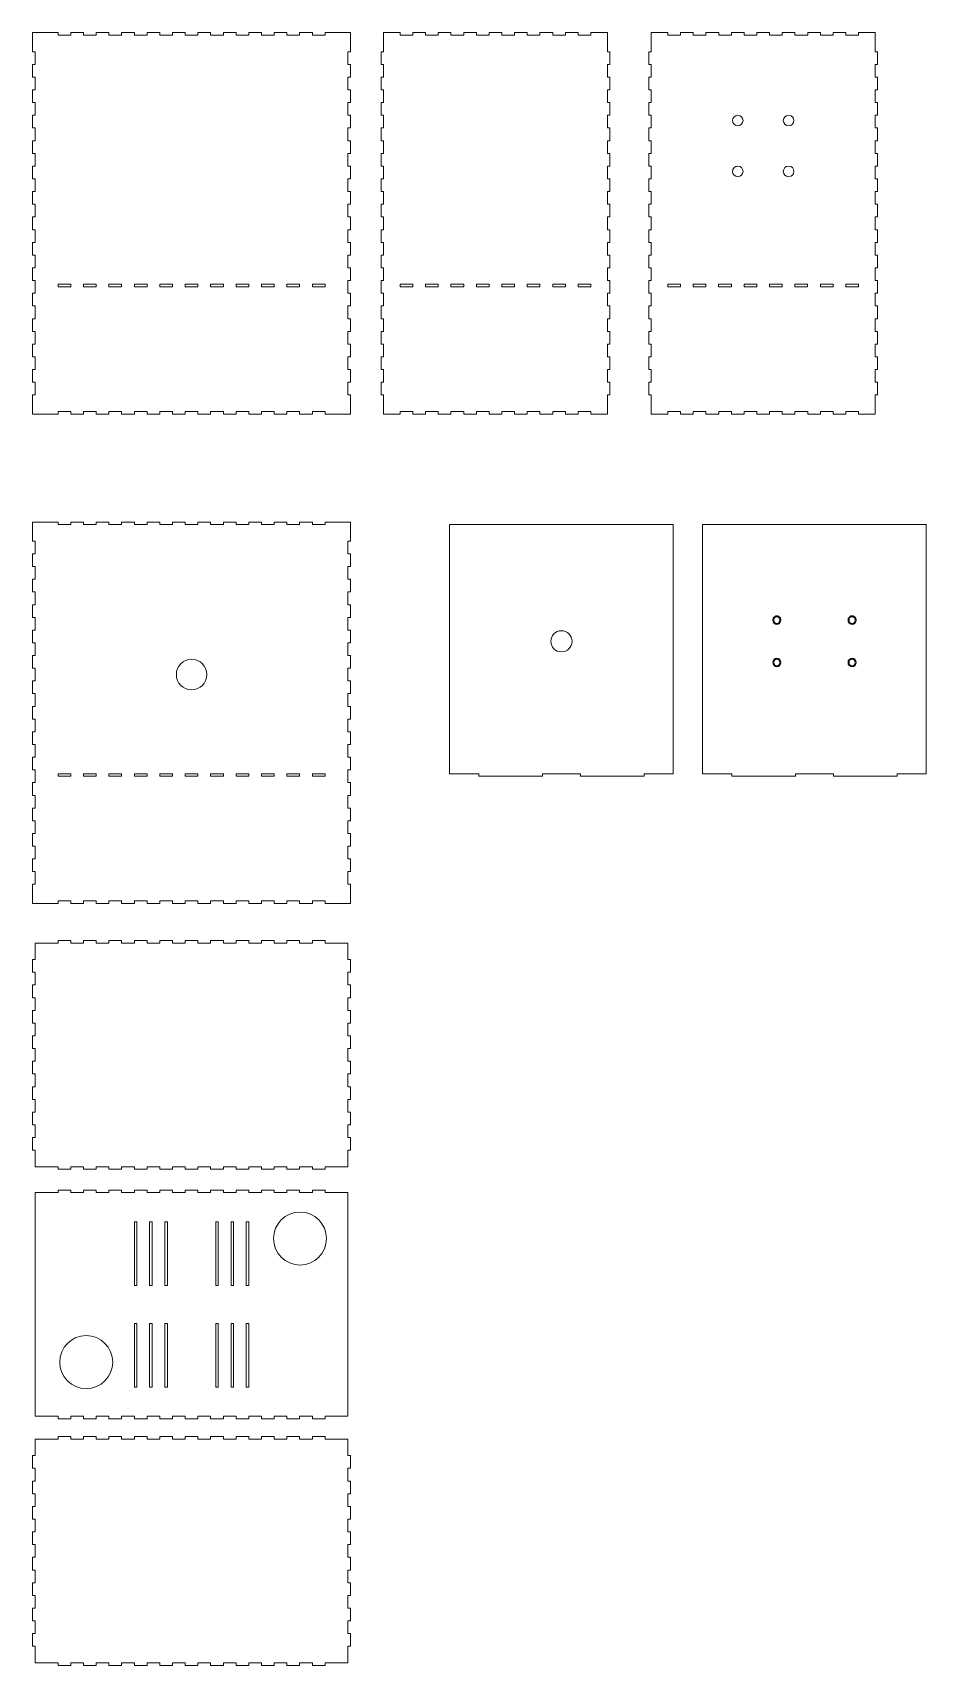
# Model space of a CAD drawing. Header units: inches. Extents: x 45 to 467, y -1264 to -494.
import ezdxf

# ---------------------------------------------------------------- set-up
doc = ezdxf.new("R2010")
doc.units = ezdxf.units.IN
doc.header["$MEASUREMENT"] = 0
doc.layers.add('N_U+00E9t', color=7, linetype='Continuous')

msp = doc.modelspace()

# ---------------------------------------------------------------- linework, layer by layer
at = {"layer": 'N_U+00E9t', "color": 250, "lineweight": 9, "true_color": 0x231f20}
for points in [[(45, -493.58), (46.2, -493.58), (57, -493.58), (57, -494.78), (63, -494.78), (63, -493.58), (69, -493.58), (69, -494.78), (75, -494.78), (75, -493.58), (81, -493.58), (81, -494.78), (87, -494.78), (87, -493.58), (93, -493.58), (93, -494.78), (99, -494.78), (99, -493.58), (105, -493.58), (105, -494.78), (111, -494.78), (111, -493.58), (117, -493.58), (117, -494.78), (123, -494.78), (123, -493.58), (129, -493.58), (129, -494.78), (135, -494.78), (135, -493.58), (141, -493.58), (141, -494.78), (147, -494.78), (147, -493.58), (153, -493.58), (153, -494.78), (159, -494.78), (159, -493.58), (165, -493.58), (165, -494.78), (171, -494.78), (171, -493.58), (177, -493.58), (177, -494.78), (183, -494.78), (183, -493.58), (193.8, -493.58), (195, -493.58), (195, -494.78), (195, -502.58), (193.8, -502.58), (193.8, -508.58), (195, -508.58), (195, -514.58), (193.8, -514.58), (193.8, -520.58), (195, -520.58), (195, -526.58), (193.8, -526.58), (193.8, -532.58), (195, -532.58), (195, -538.58), (193.8, -538.58), (193.8, -544.58), (195, -544.58), (195, -550.58), (193.8, -550.58), (193.8, -556.58), (195, -556.58), (195, -562.58), (193.8, -562.58), (193.8, -568.58), (195, -568.58), (195, -574.58), (193.8, -574.58), (193.8, -580.58), (195, -580.58), (195, -586.58), (193.8, -586.58), (193.8, -592.58), (195, -592.58), (195, -598.58), (193.8, -598.58), (193.8, -604.58), (195, -604.58), (195, -610.58), (193.8, -610.58), (193.8, -616.58), (195, -616.58), (195, -622.58), (193.8, -622.58), (193.8, -628.58), (195, -628.58), (195, -634.58), (193.8, -634.58), (193.8, -640.58), (195, -640.58), (195, -646.58), (193.8, -646.58), (193.8, -652.58), (195, -652.58), (195, -658.58), (193.8, -658.58), (193.8, -664.58), (195, -664.58), (195, -672.38), (195, -673.58), (193.8, -673.58), (183, -673.58), (183, -672.38), (177, -672.38), (177, -673.58), (171, -673.58), (171, -672.38), (165, -672.38), (165, -673.58), (159, -673.58), (159, -672.38), (153, -672.38), (153, -673.58), (147, -673.58), (147, -672.38), (141, -672.38), (141, -673.58), (135, -673.58), (135, -672.38), (129, -672.38), (129, -673.58), (123, -673.58), (123, -672.38), (117, -672.38), (117, -673.58), (111, -673.58), (111, -672.38), (105, -672.38), (105, -673.58), (99, -673.58), (99, -672.38), (93, -672.38), (93, -673.58), (87, -673.58), (87, -672.38), (81, -672.38), (81, -673.58), (75, -673.58), (75, -672.38), (69, -672.38), (69, -673.58), (63, -673.58), (63, -672.38), (57, -672.38), (57, -673.58), (46.2, -673.58), (45, -673.58), (45, -672.38), (45, -664.58), (46.2, -664.58), (46.2, -658.58), (45, -658.58), (45, -652.58), (46.2, -652.58), (46.2, -646.58), (45, -646.58), (45, -640.58), (46.2, -640.58), (46.2, -634.58), (45, -634.58), (45, -628.58), (46.2, -628.58), (46.2, -622.58), (45, -622.58), (45, -616.58), (46.2, -616.58), (46.2, -610.58), (45, -610.58), (45, -604.58), (46.2, -604.58), (46.2, -598.58), (45, -598.58), (45, -592.58), (46.2, -592.58), (46.2, -586.58), (45, -586.58), (45, -580.58), (46.2, -580.58), (46.2, -574.58), (45, -574.58), (45, -568.58), (46.2, -568.58), (46.2, -562.58), (45, -562.58), (45, -556.58), (46.2, -556.58), (46.2, -550.58), (45, -550.58), (45, -544.58), (46.2, -544.58), (46.2, -538.58), (45, -538.58), (45, -532.58), (46.2, -532.58), (46.2, -526.58), (45, -526.58), (45, -520.58), (46.2, -520.58), (46.2, -514.58), (45, -514.58), (45, -508.58), (46.2, -508.58), (46.2, -502.58), (45, -502.58), (45, -494.78), (45, -493.58)], [(210.6, -494.78), (210.6, -493.58), (218.4, -493.58), (218.4, -494.78), (224.4, -494.78), (224.4, -493.58), (230.4, -493.58), (230.4, -494.78), (236.4, -494.78), (236.4, -493.58), (242.4, -493.58), (242.4, -494.78), (248.4, -494.78), (248.4, -493.58), (254.4, -493.58), (254.4, -494.78), (260.4, -494.78), (260.4, -493.58), (266.4, -493.58), (266.4, -494.78), (272.4, -494.78), (272.4, -493.58), (278.4, -493.58), (278.4, -494.78), (284.4, -494.78), (284.4, -493.58), (290.4, -493.58), (290.4, -494.78), (296.4, -494.78), (296.4, -493.58), (302.4, -493.58), (302.4, -494.78), (308.4, -494.78), (308.4, -493.58), (316.2, -493.58), (316.2, -494.78), (316.2, -502.58), (317.4, -502.58), (317.4, -508.58), (316.2, -508.58), (316.2, -514.58), (317.4, -514.58), (317.4, -520.58), (316.2, -520.58), (316.2, -526.58), (317.4, -526.58), (317.4, -532.58), (316.2, -532.58), (316.2, -538.58), (317.4, -538.58), (317.4, -544.58), (316.2, -544.58), (316.2, -550.58), (317.4, -550.58), (317.4, -556.58), (316.2, -556.58), (316.2, -562.58), (317.4, -562.58), (317.4, -568.58), (316.2, -568.58), (316.2, -574.58), (317.4, -574.58), (317.4, -580.58), (316.2, -580.58), (316.2, -586.58), (317.4, -586.58), (317.4, -592.58), (316.2, -592.58), (316.2, -598.58), (317.4, -598.58), (317.4, -604.58), (316.2, -604.58), (316.2, -610.58), (317.4, -610.58), (317.4, -616.58), (316.2, -616.58), (316.2, -622.58), (317.4, -622.58), (317.4, -628.58), (316.2, -628.58), (316.2, -634.58), (317.4, -634.58), (317.4, -640.58), (316.2, -640.58), (316.2, -646.58), (317.4, -646.58), (317.4, -652.58), (316.2, -652.58), (316.2, -658.58), (317.4, -658.58), (317.4, -664.58), (316.2, -664.58), (316.2, -672.38), (316.2, -673.58), (308.4, -673.58), (308.4, -672.38), (302.4, -672.38), (302.4, -673.58), (296.4, -673.58), (296.4, -672.38), (290.4, -672.38), (290.4, -673.58), (284.4, -673.58), (284.4, -672.38), (278.4, -672.38), (278.4, -673.58), (272.4, -673.58), (272.4, -672.38), (266.4, -672.38), (266.4, -673.58), (260.4, -673.58), (260.4, -672.38), (254.4, -672.38), (254.4, -673.58), (248.4, -673.58), (248.4, -672.38), (242.4, -672.38), (242.4, -673.58), (236.4, -673.58), (236.4, -672.38), (230.4, -672.38), (230.4, -673.58), (224.4, -673.58), (224.4, -672.38), (218.4, -672.38), (218.4, -673.58), (210.6, -673.58), (210.6, -672.38), (210.6, -664.58), (209.4, -664.58), (209.4, -658.58), (210.6, -658.58), (210.6, -652.58), (209.4, -652.58), (209.4, -646.58), (210.6, -646.58), (210.6, -640.58), (209.4, -640.58), (209.4, -634.58), (210.6, -634.58), (210.6, -628.58), (209.4, -628.58), (209.4, -622.58), (210.6, -622.58), (210.6, -616.58), (209.4, -616.58), (209.4, -610.58), (210.6, -610.58), (210.6, -604.58), (209.4, -604.58), (209.4, -598.58), (210.6, -598.58), (210.6, -592.58), (209.4, -592.58), (209.4, -586.58), (210.6, -586.58), (210.6, -580.58), (209.4, -580.58), (209.4, -574.58), (210.6, -574.58), (210.6, -568.58), (209.4, -568.58), (209.4, -562.58), (210.6, -562.58), (210.6, -556.58), (209.4, -556.58), (209.4, -550.58), (210.6, -550.58), (210.6, -544.58), (209.4, -544.58), (209.4, -538.58), (210.6, -538.58), (210.6, -532.58), (209.4, -532.58), (209.4, -526.58), (210.6, -526.58), (210.6, -520.58), (209.4, -520.58), (209.4, -514.58), (210.6, -514.58), (210.6, -508.58), (209.4, -508.58), (209.4, -502.58), (210.6, -502.58), (210.6, -494.78)], [(336.94, -494.78), (336.94, -493.58), (344.74, -493.58), (344.74, -494.78), (350.74, -494.78), (350.74, -493.58), (356.74, -493.58), (356.74, -494.78), (362.74, -494.78), (362.74, -493.58), (368.74, -493.58), (368.74, -494.78), (374.74, -494.78), (374.74, -493.58), (380.74, -493.58), (380.74, -494.78), (386.74, -494.78), (386.74, -493.58), (392.74, -493.58), (392.74, -494.78), (398.74, -494.78), (398.74, -493.58), (404.74, -493.58), (404.74, -494.78), (410.74, -494.78), (410.74, -493.58), (416.74, -493.58), (416.74, -494.78), (422.74, -494.78), (422.74, -493.58), (428.74, -493.58), (428.74, -494.78), (434.74, -494.78), (434.74, -493.58), (442.54, -493.58), (442.54, -494.78), (442.54, -502.58), (443.74, -502.58), (443.74, -508.58), (442.54, -508.58), (442.54, -514.58), (443.74, -514.58), (443.74, -520.58), (442.54, -520.58), (442.54, -526.58), (443.74, -526.58), (443.74, -532.58), (442.54, -532.58), (442.54, -538.58), (443.74, -538.58), (443.74, -544.58), (442.54, -544.58), (442.54, -550.58), (443.74, -550.58), (443.74, -556.58), (442.54, -556.58), (442.54, -562.58), (443.74, -562.58), (443.74, -568.58), (442.54, -568.58), (442.54, -574.58), (443.74, -574.58), (443.74, -580.58), (442.54, -580.58), (442.54, -586.58), (443.74, -586.58), (443.74, -592.58), (442.54, -592.58), (442.54, -598.58), (443.74, -598.58), (443.74, -604.58), (442.54, -604.58), (442.54, -610.58), (443.74, -610.58), (443.74, -616.58), (442.54, -616.58), (442.54, -622.58), (443.74, -622.58), (443.74, -628.58), (442.54, -628.58), (442.54, -634.58), (443.74, -634.58), (443.74, -640.58), (442.54, -640.58), (442.54, -646.58), (443.74, -646.58), (443.74, -652.58), (442.54, -652.58), (442.54, -658.58), (443.74, -658.58), (443.74, -664.58), (442.54, -664.58), (442.54, -672.38), (442.54, -673.58), (434.74, -673.58), (434.74, -672.38), (428.74, -672.38), (428.74, -673.58), (422.74, -673.58), (422.74, -672.38), (416.74, -672.38), (416.74, -673.58), (410.74, -673.58), (410.74, -672.38), (404.74, -672.38), (404.74, -673.58), (398.74, -673.58), (398.74, -672.38), (392.74, -672.38), (392.74, -673.58), (386.74, -673.58), (386.74, -672.38), (380.74, -672.38), (380.74, -673.58), (374.74, -673.58), (374.74, -672.38), (368.74, -672.38), (368.74, -673.58), (362.74, -673.58), (362.74, -672.38), (356.74, -672.38), (356.74, -673.58), (350.74, -673.58), (350.74, -672.38), (344.74, -672.38), (344.74, -673.58), (336.94, -673.58), (336.94, -672.38), (336.94, -664.58), (335.74, -664.58), (335.74, -658.58), (336.94, -658.58), (336.94, -652.58), (335.74, -652.58), (335.74, -646.58), (336.94, -646.58), (336.94, -640.58), (335.74, -640.58), (335.74, -634.58), (336.94, -634.58), (336.94, -628.58), (335.74, -628.58), (335.74, -622.58), (336.94, -622.58), (336.94, -616.58), (335.74, -616.58), (335.74, -610.58), (336.94, -610.58), (336.94, -604.58), (335.74, -604.58), (335.74, -598.58), (336.94, -598.58), (336.94, -592.58), (335.74, -592.58), (335.74, -586.58), (336.94, -586.58), (336.94, -580.58), (335.74, -580.58), (335.74, -574.58), (336.94, -574.58), (336.94, -568.58), (335.74, -568.58), (335.74, -562.58), (336.94, -562.58), (336.94, -556.58), (335.74, -556.58), (335.74, -550.58), (336.94, -550.58), (336.94, -544.58), (335.74, -544.58), (335.74, -538.58), (336.94, -538.58), (336.94, -532.58), (335.74, -532.58), (335.74, -526.58), (336.94, -526.58), (336.94, -520.58), (335.74, -520.58), (335.74, -514.58), (336.94, -514.58), (336.94, -508.58), (335.74, -508.58), (335.74, -502.58), (336.94, -502.58), (336.94, -494.78)], [(63, -613.57), (57, -613.57), (57, -612.37), (63, -612.37), (63, -613.57)], [(75, -613.57), (69, -613.57), (69, -612.37), (75, -612.37), (75, -613.57)], [(87, -613.57), (81, -613.57), (81, -612.37), (87, -612.37), (87, -613.57)], [(99, -613.57), (93, -613.57), (93, -612.37), (99, -612.37), (99, -613.57)], [(111, -613.57), (105, -613.57), (105, -612.37), (111, -612.37), (111, -613.57)], [(123, -613.57), (117, -613.57), (117, -612.37), (123, -612.37), (123, -613.57)], [(135, -613.57), (129, -613.57), (129, -612.37), (135, -612.37), (135, -613.57)], [(147, -613.57), (141, -613.57), (141, -612.37), (147, -612.37), (147, -613.57)], [(159, -613.57), (153, -613.57), (153, -612.37), (159, -612.37), (159, -613.57)], [(171, -613.57), (165, -613.57), (165, -612.37), (171, -612.37), (171, -613.57)], [(183, -613.57), (177, -613.57), (177, -612.37), (183, -612.37), (183, -613.57)], [(224.4, -613.57), (218.4, -613.57), (218.4, -612.37), (224.4, -612.37), (224.4, -613.57)], [(236.4, -613.57), (230.4, -613.57), (230.4, -612.37), (236.4, -612.37), (236.4, -613.57)], [(248.4, -613.57), (242.4, -613.57), (242.4, -612.37), (248.4, -612.37), (248.4, -613.57)], [(260.4, -613.57), (254.4, -613.57), (254.4, -612.37), (260.4, -612.37), (260.4, -613.57)], [(272.4, -613.57), (266.4, -613.57), (266.4, -612.37), (272.4, -612.37), (272.4, -613.57)], [(284.4, -613.57), (278.4, -613.57), (278.4, -612.37), (284.4, -612.37), (284.4, -613.57)], [(296.4, -613.57), (290.4, -613.57), (290.4, -612.37), (296.4, -612.37), (296.4, -613.57)], [(308.4, -613.57), (302.4, -613.57), (302.4, -612.37), (308.4, -612.37), (308.4, -613.57)], [(350.73, -613.57), (344.73, -613.57), (344.73, -612.37), (350.73, -612.37), (350.73, -613.57)], [(362.73, -613.57), (356.73, -613.57), (356.73, -612.37), (362.73, -612.37), (362.73, -613.57)], [(374.73, -613.57), (368.73, -613.57), (368.73, -612.37), (374.73, -612.37), (374.73, -613.57)], [(386.73, -613.57), (380.73, -613.57), (380.73, -612.37), (386.73, -612.37), (386.73, -613.57)], [(398.73, -613.57), (392.73, -613.57), (392.73, -612.37), (398.73, -612.37), (398.73, -613.57)], [(410.73, -613.57), (404.73, -613.57), (404.73, -612.37), (410.73, -612.37), (410.73, -613.57)], [(422.73, -613.57), (416.73, -613.57), (416.73, -612.37), (422.73, -612.37), (422.73, -613.57)], [(434.73, -613.57), (428.73, -613.57), (428.73, -612.37), (434.73, -612.37), (434.73, -613.57)], [(45, -724.58), (46.2, -724.58), (57, -724.58), (57, -725.78), (63, -725.78), (63, -724.58), (69, -724.58), (69, -725.78), (75, -725.78), (75, -724.58), (81, -724.58), (81, -725.78), (87, -725.78), (87, -724.58), (93, -724.58), (93, -725.78), (99, -725.78), (99, -724.58), (105, -724.58), (105, -725.78), (111, -725.78), (111, -724.58), (117, -724.58), (117, -725.78), (123, -725.78), (123, -724.58), (129, -724.58), (129, -725.78), (135, -725.78), (135, -724.58), (141, -724.58), (141, -725.78), (147, -725.78), (147, -724.58), (153, -724.58), (153, -725.78), (159, -725.78), (159, -724.58), (165, -724.58), (165, -725.78), (171, -725.78), (171, -724.58), (177, -724.58), (177, -725.78), (183, -725.78), (183, -724.58), (193.8, -724.58), (195, -724.58), (195, -725.78), (195, -733.58), (193.8, -733.58), (193.8, -739.58), (195, -739.58), (195, -745.58), (193.8, -745.58), (193.8, -751.58), (195, -751.58), (195, -757.58), (193.8, -757.58), (193.8, -763.58), (195, -763.58), (195, -769.58), (193.8, -769.58), (193.8, -775.58), (195, -775.58), (195, -781.58), (193.8, -781.58), (193.8, -787.58), (195, -787.58), (195, -793.58), (193.8, -793.58), (193.8, -799.58), (195, -799.58), (195, -805.58), (193.8, -805.58), (193.8, -811.58), (195, -811.58), (195, -817.58), (193.8, -817.58), (193.8, -823.58), (195, -823.58), (195, -829.58), (193.8, -829.58), (193.8, -835.58), (195, -835.58), (195, -841.58), (193.8, -841.58), (193.8, -847.58), (195, -847.58), (195, -853.58), (193.8, -853.58), (193.8, -859.58), (195, -859.58), (195, -865.58), (193.8, -865.58), (193.8, -871.58), (195, -871.58), (195, -877.58), (193.8, -877.58), (193.8, -883.58), (195, -883.58), (195, -889.58), (193.8, -889.58), (193.8, -895.58), (195, -895.58), (195, -903.38), (195, -904.58), (193.8, -904.58), (183, -904.58), (183, -903.38), (177, -903.38), (177, -904.58), (171, -904.58), (171, -903.38), (165, -903.38), (165, -904.58), (159, -904.58), (159, -903.38), (153, -903.38), (153, -904.58), (147, -904.58), (147, -903.38), (141, -903.38), (141, -904.58), (135, -904.58), (135, -903.38), (129, -903.38), (129, -904.58), (123, -904.58), (123, -903.38), (117, -903.38), (117, -904.58), (111, -904.58), (111, -903.38), (105, -903.38), (105, -904.58), (99, -904.58), (99, -903.38), (93, -903.38), (93, -904.58), (87, -904.58), (87, -903.38), (81, -903.38), (81, -904.58), (75, -904.58), (75, -903.38), (69, -903.38), (69, -904.58), (63, -904.58), (63, -903.38), (57, -903.38), (57, -904.58), (46.2, -904.58), (45, -904.58), (45, -903.38), (45, -895.58), (46.2, -895.58), (46.2, -889.58), (45, -889.58), (45, -883.58), (46.2, -883.58), (46.2, -877.58), (45, -877.58), (45, -871.58), (46.2, -871.58), (46.2, -865.58), (45, -865.58), (45, -859.58), (46.2, -859.58), (46.2, -853.58), (45, -853.58), (45, -847.58), (46.2, -847.58), (46.2, -841.58), (45, -841.58), (45, -835.58), (46.2, -835.58), (46.2, -829.58), (45, -829.58), (45, -823.58), (46.2, -823.58), (46.2, -817.58), (45, -817.58), (45, -811.58), (46.2, -811.58), (46.2, -805.58), (45, -805.58), (45, -799.58), (46.2, -799.58), (46.2, -793.58), (45, -793.58), (45, -787.58), (46.2, -787.58), (46.2, -781.58), (45, -781.58), (45, -775.58), (46.2, -775.58), (46.2, -769.58), (45, -769.58), (45, -763.58), (46.2, -763.58), (46.2, -757.58), (45, -757.58), (45, -751.58), (46.2, -751.58), (46.2, -745.58), (45, -745.58), (45, -739.58), (46.2, -739.58), (46.2, -733.58), (45, -733.58), (45, -725.78), (45, -724.58)], [(347.33, -725.78), (347.33, -843.38), (333.53, -843.38), (333.53, -844.58), (303.53, -844.58), (303.53, -843.38), (285.53, -843.38), (285.53, -844.58), (255.53, -844.58), (255.53, -843.38), (241.73, -843.38), (241.73, -725.78), (347.33, -725.78)], [(466.73, -725.78), (466.73, -843.38), (452.93, -843.38), (452.93, -844.58), (422.93, -844.58), (422.93, -843.38), (404.93, -843.38), (404.93, -844.58), (374.93, -844.58), (374.93, -843.38), (361.13, -843.38), (361.13, -725.78), (466.73, -725.78)], [(63, -844.58), (57, -844.58), (57, -843.38), (63, -843.38), (63, -844.58)], [(75, -844.58), (69, -844.58), (69, -843.38), (75, -843.38), (75, -844.58)], [(87, -844.58), (81, -844.58), (81, -843.38), (87, -843.38), (87, -844.58)], [(99, -844.58), (93, -844.58), (93, -843.38), (99, -843.38), (99, -844.58)], [(111, -844.58), (105, -844.58), (105, -843.38), (111, -843.38), (111, -844.58)], [(123, -844.58), (117, -844.58), (117, -843.38), (123, -843.38), (123, -844.58)], [(135, -844.58), (129, -844.58), (129, -843.38), (135, -843.38), (135, -844.58)], [(147, -844.58), (141, -844.58), (141, -843.38), (147, -843.38), (147, -844.58)], [(159, -844.58), (153, -844.58), (153, -843.38), (159, -843.38), (159, -844.58)], [(171, -844.58), (165, -844.58), (165, -843.38), (171, -843.38), (171, -844.58)], [(183, -844.58), (177, -844.58), (177, -843.38), (183, -843.38), (183, -844.58)], [(46.2, -923.3), (57, -923.3), (57, -922.1), (63, -922.1), (63, -923.3), (69, -923.3), (69, -922.1), (75, -922.1), (75, -923.3), (81, -923.3), (81, -922.1), (87, -922.1), (87, -923.3), (93, -923.3), (93, -922.1), (99, -922.1), (99, -923.3), (105, -923.3), (105, -922.1), (111, -922.1), (111, -923.3), (117, -923.3), (117, -922.1), (123, -922.1), (123, -923.3), (129, -923.3), (129, -922.1), (135, -922.1), (135, -923.3), (141, -923.3), (141, -922.1), (147, -922.1), (147, -923.3), (153, -923.3), (153, -922.1), (159, -922.1), (159, -923.3), (165, -923.3), (165, -922.1), (171, -922.1), (171, -923.3), (177, -923.3), (177, -922.1), (183, -922.1), (183, -923.3), (193.8, -923.3), (193.8, -931.1), (195, -931.1), (195, -937.1), (193.8, -937.1), (193.8, -943.1), (195, -943.1), (195, -949.1), (193.8, -949.1), (193.8, -955.1), (195, -955.1), (195, -961.1), (193.8, -961.1), (193.8, -967.1), (195, -967.1), (195, -973.1), (193.8, -973.1), (193.8, -979.1), (195, -979.1), (195, -985.1), (193.8, -985.1), (193.8, -991.1), (195, -991.1), (195, -997.1), (193.8, -997.1), (193.8, -1003.1), (195, -1003.1), (195, -1009.1), (193.8, -1009.1), (193.8, -1015.1), (195, -1015.1), (195, -1021.1), (193.8, -1021.1), (193.8, -1028.9), (183, -1028.9), (183, -1030.1), (177, -1030.1), (177, -1028.9), (171, -1028.9), (171, -1030.1), (165, -1030.1), (165, -1028.9), (159, -1028.9), (159, -1030.1), (153, -1030.1), (153, -1028.9), (147, -1028.9), (147, -1030.1), (141, -1030.1), (141, -1028.9), (135, -1028.9), (135, -1030.1), (129, -1030.1), (129, -1028.9), (123, -1028.9), (123, -1030.1), (117, -1030.1), (117, -1028.9), (111, -1028.9), (111, -1030.1), (105, -1030.1), (105, -1028.9), (99, -1028.9), (99, -1030.1), (93, -1030.1), (93, -1028.9), (87, -1028.9), (87, -1030.1), (81, -1030.1), (81, -1028.9), (75, -1028.9), (75, -1030.1), (69, -1030.1), (69, -1028.9), (63, -1028.9), (63, -1030.1), (57, -1030.1), (57, -1028.9), (46.2, -1028.9), (46.2, -1021.1), (45, -1021.1), (45, -1015.1), (46.2, -1015.1), (46.2, -1009.1), (45, -1009.1), (45, -1003.1), (46.2, -1003.1), (46.2, -997.1), (45, -997.1), (45, -991.1), (46.2, -991.1), (46.2, -985.1), (45, -985.1), (45, -979.1), (46.2, -979.1), (46.2, -973.1), (45, -973.1), (45, -967.1), (46.2, -967.1), (46.2, -961.1), (45, -961.1), (45, -955.1), (46.2, -955.1), (46.2, -949.1), (45, -949.1), (45, -943.1), (46.2, -943.1), (46.2, -937.1), (45, -937.1), (45, -931.1), (46.2, -931.1), (46.2, -923.3)], [(94.2, -1054.88), (94.2, -1084.88), (93, -1084.88), (93, -1054.88), (94.2, -1054.88)], [(101.4, -1054.88), (101.4, -1084.88), (100.2, -1084.88), (100.2, -1054.88), (101.4, -1054.88)], [(108.6, -1054.88), (108.6, -1084.88), (107.4, -1084.88), (107.4, -1054.88), (108.6, -1054.88)], [(132.6, -1054.88), (132.6, -1084.88), (131.4, -1084.88), (131.4, -1054.88), (132.6, -1054.88)], [(139.8, -1054.88), (139.8, -1084.88), (138.6, -1084.88), (138.6, -1054.88), (139.8, -1054.88)], [(147, -1054.88), (147, -1084.88), (145.8, -1084.88), (145.8, -1054.88), (147, -1054.88)], [(94.2, -1102.88), (94.2, -1132.88), (93, -1132.88), (93, -1102.88), (94.2, -1102.88)], [(101.4, -1102.88), (101.4, -1132.88), (100.2, -1132.88), (100.2, -1102.88), (101.4, -1102.88)], [(108.6, -1102.88), (108.6, -1132.88), (107.4, -1132.88), (107.4, -1102.88), (108.6, -1102.88)], [(132.6, -1102.88), (132.6, -1132.88), (131.4, -1132.88), (131.4, -1102.88), (132.6, -1102.88)], [(139.8, -1102.88), (139.8, -1132.88), (138.6, -1132.88), (138.6, -1102.88), (139.8, -1102.88)], [(147, -1102.88), (147, -1132.88), (145.8, -1132.88), (145.8, -1102.88), (147, -1102.88)], [(46.2, -1157.44), (57, -1157.44), (57, -1156.24), (63, -1156.24), (63, -1157.44), (69, -1157.44), (69, -1156.24), (75, -1156.24), (75, -1157.44), (81, -1157.44), (81, -1156.24), (87, -1156.24), (87, -1157.44), (93, -1157.44), (93, -1156.24), (99, -1156.24), (99, -1157.44), (105, -1157.44), (105, -1156.24), (111, -1156.24), (111, -1157.44), (117, -1157.44), (117, -1156.24), (123, -1156.24), (123, -1157.44), (129, -1157.44), (129, -1156.24), (135, -1156.24), (135, -1157.44), (141, -1157.44), (141, -1156.24), (147, -1156.24), (147, -1157.44), (153, -1157.44), (153, -1156.24), (159, -1156.24), (159, -1157.44), (165, -1157.44), (165, -1156.24), (171, -1156.24), (171, -1157.44), (177, -1157.44), (177, -1156.24), (183, -1156.24), (183, -1157.44), (193.8, -1157.44), (193.8, -1165.24), (195, -1165.24), (195, -1171.24), (193.8, -1171.24), (193.8, -1177.24), (195, -1177.24), (195, -1183.24), (193.8, -1183.24), (193.8, -1189.24), (195, -1189.24), (195, -1195.24), (193.8, -1195.24), (193.8, -1201.24), (195, -1201.24), (195, -1207.24), (193.8, -1207.24), (193.8, -1213.24), (195, -1213.24), (195, -1219.24), (193.8, -1219.24), (193.8, -1225.24), (195, -1225.24), (195, -1231.24), (193.8, -1231.24), (193.8, -1237.24), (195, -1237.24), (195, -1243.24), (193.8, -1243.24), (193.8, -1249.24), (195, -1249.24), (195, -1255.24), (193.8, -1255.24), (193.8, -1263.04), (183, -1263.04), (183, -1264.24), (177, -1264.24), (177, -1263.04), (171, -1263.04), (171, -1264.24), (165, -1264.24), (165, -1263.04), (159, -1263.04), (159, -1264.24), (153, -1264.24), (153, -1263.04), (147, -1263.04), (147, -1264.24), (141, -1264.24), (141, -1263.04), (135, -1263.04), (135, -1264.24), (129, -1264.24), (129, -1263.04), (123, -1263.04), (123, -1264.24), (117, -1264.24), (117, -1263.04), (111, -1263.04), (111, -1264.24), (105, -1264.24), (105, -1263.04), (99, -1263.04), (99, -1264.24), (93, -1264.24), (93, -1263.04), (87, -1263.04), (87, -1264.24), (81, -1264.24), (81, -1263.04), (75, -1263.04), (75, -1264.24), (69, -1264.24), (69, -1263.04), (63, -1263.04), (63, -1264.24), (57, -1264.24), (57, -1263.04), (46.2, -1263.04), (46.2, -1255.24), (45, -1255.24), (45, -1249.24), (46.2, -1249.24), (46.2, -1243.24), (45, -1243.24), (45, -1237.24), (46.2, -1237.24), (46.2, -1231.24), (45, -1231.24), (45, -1225.24), (46.2, -1225.24), (46.2, -1219.24), (45, -1219.24), (45, -1213.24), (46.2, -1213.24), (46.2, -1207.24), (45, -1207.24), (45, -1201.24), (46.2, -1201.24), (46.2, -1195.24), (45, -1195.24), (45, -1189.24), (46.2, -1189.24), (46.2, -1183.24), (45, -1183.24), (45, -1177.24), (46.2, -1177.24), (46.2, -1171.24), (45, -1171.24), (45, -1165.24), (46.2, -1165.24), (46.2, -1157.44)]]:
    msp.add_lwpolyline(points, dxfattribs=at)
for points, knots in [([(377.74, -537.57), (377.74, -537.57), (377.74, -537.57), (377.74, -537.57), (376.36, -537.57), (375.24, -536.46), (375.24, -535.07), (375.24, -535.07), (375.24, -535.07), (375.24, -535.07), (375.24, -533.69), (376.36, -532.57), (377.74, -532.57), (377.74, -532.57), (377.74, -532.57), (377.74, -532.57), (379.12, -532.57), (380.24, -533.69), (380.24, -535.07), (380.24, -535.07), (380.24, -535.07), (380.24, -535.07), (380.24, -536.46), (379.12, -537.57), (377.74, -537.57)], [0, 0, 0, 0, 1, 1, 1, 2, 2, 2, 3, 3, 3, 4, 4, 4, 5, 5, 5, 6, 6, 6, 7, 7, 7, 8, 8, 8, 8]), ([(401.74, -537.57), (401.74, -537.57), (401.74, -537.57), (401.74, -537.57), (400.36, -537.57), (399.24, -536.46), (399.24, -535.07), (399.24, -535.07), (399.24, -535.07), (399.24, -535.07), (399.24, -533.69), (400.36, -532.57), (401.74, -532.57), (401.74, -532.57), (401.74, -532.57), (401.74, -532.57), (403.12, -532.57), (404.24, -533.69), (404.24, -535.07), (404.24, -535.07), (404.24, -535.07), (404.24, -535.07), (404.24, -536.46), (403.12, -537.57), (401.74, -537.57)], [0, 0, 0, 0, 1, 1, 1, 2, 2, 2, 3, 3, 3, 4, 4, 4, 5, 5, 5, 6, 6, 6, 7, 7, 7, 8, 8, 8, 8]), ([(377.74, -561.57), (377.74, -561.57), (377.74, -561.57), (377.74, -561.57), (376.36, -561.57), (375.24, -560.46), (375.24, -559.07), (375.24, -559.07), (375.24, -559.07), (375.24, -559.07), (375.24, -557.69), (376.36, -556.57), (377.74, -556.57), (377.74, -556.57), (377.74, -556.57), (377.74, -556.57), (379.12, -556.57), (380.24, -557.69), (380.24, -559.07), (380.24, -559.07), (380.24, -559.07), (380.24, -559.07), (380.24, -560.46), (379.12, -561.57), (377.74, -561.57)], [0, 0, 0, 0, 1, 1, 1, 2, 2, 2, 3, 3, 3, 4, 4, 4, 5, 5, 5, 6, 6, 6, 7, 7, 7, 8, 8, 8, 8]), ([(401.74, -561.57), (401.74, -561.57), (401.74, -561.57), (401.74, -561.57), (400.36, -561.57), (399.24, -560.46), (399.24, -559.07), (399.24, -559.07), (399.24, -559.07), (399.24, -559.07), (399.24, -557.69), (400.36, -556.57), (401.74, -556.57), (401.74, -556.57), (401.74, -556.57), (401.74, -556.57), (403.12, -556.57), (404.24, -557.69), (404.24, -559.07), (404.24, -559.07), (404.24, -559.07), (404.24, -559.07), (404.24, -560.46), (403.12, -561.57), (401.74, -561.57)], [0, 0, 0, 0, 1, 1, 1, 2, 2, 2, 3, 3, 3, 4, 4, 4, 5, 5, 5, 6, 6, 6, 7, 7, 7, 8, 8, 8, 8]), ([(294.53, -785.85), (294.53, -785.85), (294.53, -785.85), (294.53, -785.85), (291.77, -785.85), (289.53, -783.62), (289.53, -780.85), (289.53, -780.85), (289.53, -780.85), (289.53, -780.85), (289.53, -778.09), (291.77, -775.85), (294.53, -775.85), (294.53, -775.85), (294.53, -775.85), (294.53, -775.85), (297.29, -775.85), (299.53, -778.09), (299.53, -780.85), (299.53, -780.85), (299.53, -780.85), (299.53, -780.85), (299.53, -783.62), (297.29, -785.85), (294.53, -785.85)], [0, 0, 0, 0, 1, 1, 1, 2, 2, 2, 3, 3, 3, 4, 4, 4, 5, 5, 5, 6, 6, 6, 7, 7, 7, 8, 8, 8, 8]), ([(120, -803.78), (120, -803.78), (120, -803.78), (120, -803.78), (116.02, -803.78), (112.8, -800.56), (112.8, -796.58), (112.8, -796.58), (112.8, -796.58), (112.8, -796.58), (112.8, -792.61), (116.02, -789.38), (120, -789.38), (120, -789.38), (120, -789.38), (120, -789.38), (123.98, -789.38), (127.2, -792.61), (127.2, -796.58), (127.2, -796.58), (127.2, -796.58), (127.2, -796.58), (127.2, -800.56), (123.98, -803.78), (120, -803.78)], [0, 0, 0, 0, 1, 1, 1, 2, 2, 2, 3, 3, 3, 4, 4, 4, 5, 5, 5, 6, 6, 6, 7, 7, 7, 8, 8, 8, 8]), ([(46.2, -1041.08), (46.2, -1041.08), (57, -1041.08), (57, -1041.08), (57, -1041.08), (57, -1039.88), (57, -1039.88), (57, -1039.88), (63, -1039.88), (63, -1039.88), (63, -1039.88), (63, -1041.08), (63, -1041.08), (63, -1041.08), (69, -1041.08), (69, -1041.08), (69, -1041.08), (69, -1039.88), (69, -1039.88), (69, -1039.88), (75, -1039.88), (75, -1039.88), (75, -1039.88), (75, -1041.08), (75, -1041.08), (75, -1041.08), (81, -1041.08), (81, -1041.08), (81, -1041.08), (81, -1039.88), (81, -1039.88), (81, -1039.88), (87, -1039.88), (87, -1039.88), (87, -1039.88), (87, -1041.08), (87, -1041.08), (87, -1041.08), (93, -1041.08), (93, -1041.08), (93, -1041.08), (93, -1039.88), (93, -1039.88), (93, -1039.88), (99, -1039.88), (99, -1039.88), (99, -1039.88), (99, -1041.08), (99, -1041.08), (99, -1041.08), (105, -1041.08), (105, -1041.08), (105, -1041.08), (105, -1039.88), (105, -1039.88), (105, -1039.88), (111, -1039.88), (111, -1039.88), (111, -1039.88), (111, -1041.08), (111, -1041.08), (111, -1041.08), (117, -1041.08), (117, -1041.08), (117, -1041.08), (117, -1039.88), (117, -1039.88), (117, -1039.88), (123, -1039.88), (123, -1039.88), (123, -1039.88), (123, -1041.08), (123, -1041.08), (123, -1041.08), (129, -1041.08), (129, -1041.08), (129, -1041.08), (129, -1039.88), (129, -1039.88), (129, -1039.88), (135, -1039.88), (135, -1039.88), (135, -1039.88), (135, -1041.08), (135, -1041.08), (135, -1041.08), (141, -1041.08), (141, -1041.08), (141, -1041.08), (141, -1039.88), (141, -1039.88), (141, -1039.88), (147, -1039.88), (147, -1039.88), (147, -1039.88), (147, -1041.08), (147, -1041.08), (147, -1041.08), (153, -1041.08), (153, -1041.08), (153, -1041.08), (153, -1039.88), (153, -1039.88), (153, -1039.88), (159, -1039.88), (159, -1039.88), (159, -1039.88), (159, -1041.08), (159, -1041.08), (159, -1041.08), (165, -1041.08), (165, -1041.08), (165, -1041.08), (165, -1039.88), (165, -1039.88), (165, -1039.88), (171, -1039.88), (171, -1039.88), (171, -1039.88), (171, -1041.08), (171, -1041.08), (171, -1041.08), (177, -1041.08), (177, -1041.08), (177, -1041.08), (177, -1039.88), (177, -1039.88), (177, -1039.88), (183, -1039.88), (183, -1039.88), (183, -1039.88), (183, -1041.08), (183, -1041.08), (183, -1041.08), (193.8, -1041.08), (193.8, -1041.08), (193.8, -1076.28), (193.8, -1111.48), (193.8, -1146.68), (193.8, -1146.68), (183, -1146.68), (183, -1146.68), (183, -1146.68), (183, -1147.88), (183, -1147.88), (183, -1147.88), (177, -1147.88), (177, -1147.88), (177, -1147.88), (177, -1146.68), (177, -1146.68), (177, -1146.68), (171, -1146.68), (171, -1146.68), (171, -1146.68), (171, -1147.88), (171, -1147.88), (171, -1147.88), (165, -1147.88), (165, -1147.88), (165, -1147.88), (165, -1146.68), (165, -1146.68), (165, -1146.68), (159, -1146.68), (159, -1146.68), (159, -1146.68), (159, -1147.88), (159, -1147.88), (159, -1147.88), (153, -1147.88), (153, -1147.88), (153, -1147.88), (153, -1146.68), (153, -1146.68), (153, -1146.68), (147, -1146.68), (147, -1146.68), (147, -1146.68), (147, -1147.88), (147, -1147.88), (147, -1147.88), (141, -1147.88), (141, -1147.88), (141, -1147.88), (141, -1146.68), (141, -1146.68), (141, -1146.68), (135, -1146.68), (135, -1146.68), (135, -1146.68), (135, -1147.88), (135, -1147.88), (135, -1147.88), (129, -1147.88), (129, -1147.88), (129, -1147.88), (129, -1146.68), (129, -1146.68), (129, -1146.68), (123, -1146.68), (123, -1146.68), (123, -1146.68), (123, -1147.88), (123, -1147.88), (123, -1147.88), (117, -1147.88), (117, -1147.88), (117, -1147.88), (117, -1146.68), (117, -1146.68), (117, -1146.68), (111, -1146.68), (111, -1146.68), (111, -1146.68), (111, -1147.88), (111, -1147.88), (111, -1147.88), (105, -1147.88), (105, -1147.88), (105, -1147.88), (105, -1146.68), (105, -1146.68), (105, -1146.68), (99, -1146.68), (99, -1146.68), (99, -1146.68), (99, -1147.88), (99, -1147.88), (99, -1147.88), (93, -1147.88), (93, -1147.88), (93, -1147.88), (93, -1146.68), (93, -1146.68), (93, -1146.68), (87, -1146.68), (87, -1146.68), (87, -1146.68), (87, -1147.88), (87, -1147.88), (87, -1147.88), (81, -1147.88), (81, -1147.88), (81, -1147.88), (81, -1146.68), (81, -1146.68), (81, -1146.68), (75, -1146.68), (75, -1146.68), (75, -1146.68), (75, -1147.88), (75, -1147.88), (75, -1147.88), (69, -1147.88), (69, -1147.88), (69, -1147.88), (69, -1146.68), (69, -1146.68), (69, -1146.68), (63, -1146.68), (63, -1146.68), (63, -1146.68), (63, -1147.88), (63, -1147.88), (63, -1147.88), (57, -1147.88), (57, -1147.88), (57, -1147.88), (57, -1146.68), (57, -1146.68), (57, -1146.68), (46.2, -1146.68), (46.2, -1146.68), (46.2, -1111.48), (46.2, -1076.28), (46.2, -1041.08)], [0, 0, 0, 0, 1, 1, 1, 2, 2, 2, 3, 3, 3, 4, 4, 4, 5, 5, 5, 6, 6, 6, 7, 7, 7, 8, 8, 8, 9, 9, 9, 10, 10, 10, 11, 11, 11, 12, 12, 12, 13, 13, 13, 14, 14, 14, 15, 15, 15, 16, 16, 16, 17, 17, 17, 18, 18, 18, 19, 19, 19, 20, 20, 20, 21, 21, 21, 22, 22, 22, 23, 23, 23, 24, 24, 24, 25, 25, 25, 26, 26, 26, 27, 27, 27, 28, 28, 28, 29, 29, 29, 30, 30, 30, 31, 31, 31, 32, 32, 32, 33, 33, 33, 34, 34, 34, 35, 35, 35, 36, 36, 36, 37, 37, 37, 38, 38, 38, 39, 39, 39, 40, 40, 40, 41, 41, 41, 42, 42, 42, 43, 43, 43, 44, 44, 44, 45, 45, 45, 46, 46, 46, 47, 47, 47, 48, 48, 48, 49, 49, 49, 50, 50, 50, 51, 51, 51, 52, 52, 52, 53, 53, 53, 54, 54, 54, 55, 55, 55, 56, 56, 56, 57, 57, 57, 58, 58, 58, 59, 59, 59, 60, 60, 60, 61, 61, 61, 62, 62, 62, 63, 63, 63, 64, 64, 64, 65, 65, 65, 66, 66, 66, 67, 67, 67, 68, 68, 68, 69, 69, 69, 70, 70, 70, 71, 71, 71, 72, 72, 72, 73, 73, 73, 74, 74, 74, 75, 75, 75, 76, 76, 76, 77, 77, 77, 78, 78, 78, 79, 79, 79, 80, 80, 80, 81, 81, 81, 82, 82, 82, 83, 83, 83, 84, 84, 84, 85, 85, 85, 86, 86, 86, 87, 87, 87, 88, 88, 88, 89, 89, 89, 90, 90, 90, 91, 91, 91, 92, 92, 92, 92]), ([(171.17, -1075.28), (171.17, -1075.28), (171.17, -1075.28), (171.17, -1075.28), (164.27, -1075.28), (158.67, -1069.69), (158.67, -1062.78), (158.67, -1062.78), (158.67, -1062.78), (158.67, -1062.78), (158.67, -1055.88), (164.27, -1050.28), (171.17, -1050.28), (171.17, -1050.28), (171.17, -1050.28), (171.17, -1050.28), (178.08, -1050.28), (183.67, -1055.88), (183.67, -1062.78), (183.67, -1062.78), (183.67, -1062.78), (183.67, -1062.78), (183.67, -1069.69), (178.08, -1075.28), (171.17, -1075.28)], [0, 0, 0, 0, 1, 1, 1, 2, 2, 2, 3, 3, 3, 4, 4, 4, 5, 5, 5, 6, 6, 6, 7, 7, 7, 8, 8, 8, 8]), ([(70.28, -1133.58), (70.28, -1133.58), (70.28, -1133.58), (70.28, -1133.58), (63.38, -1133.58), (57.78, -1127.98), (57.78, -1121.08), (57.78, -1121.08), (57.78, -1121.08), (57.78, -1121.08), (57.78, -1114.18), (63.38, -1108.58), (70.28, -1108.58), (70.28, -1108.58), (70.28, -1108.58), (70.28, -1108.58), (77.19, -1108.58), (82.78, -1114.18), (82.78, -1121.08), (82.78, -1121.08), (82.78, -1121.08), (82.78, -1121.08), (82.78, -1127.98), (77.19, -1133.58), (70.28, -1133.58)], [0, 0, 0, 0, 1, 1, 1, 2, 2, 2, 3, 3, 3, 4, 4, 4, 5, 5, 5, 6, 6, 6, 7, 7, 7, 8, 8, 8, 8])]:
    msp.add_open_spline(points, degree=3, knots=knots, dxfattribs=at)
at = {"layer": 'N_U+00E9t', "color": 250, "lineweight": 35, "true_color": 0x231f20}
for points in [[(396.18, -772.6), (396.18, -772.6), (396.18, -772.6), (396.18, -772.6), (395.22, -772.6), (394.43, -771.82), (394.43, -770.85), (394.43, -770.85), (394.43, -770.85), (394.43, -770.85), (394.43, -769.89), (395.22, -769.1), (396.18, -769.1), (396.18, -769.1), (396.18, -769.1), (396.18, -769.1), (397.15, -769.1), (397.93, -769.89), (397.93, -770.85), (397.93, -770.85), (397.93, -770.85), (397.93, -770.85), (397.93, -771.82), (397.15, -772.6), (396.18, -772.6)], [(396.18, -772.6), (396.18, -772.6), (396.18, -772.6), (396.18, -772.6), (395.22, -772.6), (394.43, -771.82), (394.43, -770.85), (394.43, -770.85), (394.43, -770.85), (394.43, -770.85), (394.43, -769.89), (395.22, -769.1), (396.18, -769.1), (396.18, -769.1), (396.18, -769.1), (396.18, -769.1), (397.15, -769.1), (397.93, -769.89), (397.93, -770.85), (397.93, -770.85), (397.93, -770.85), (397.93, -770.85), (397.93, -771.82), (397.15, -772.6), (396.18, -772.6)], [(431.68, -772.6), (431.68, -772.6), (431.68, -772.6), (431.68, -772.6), (430.72, -772.6), (429.93, -771.82), (429.93, -770.85), (429.93, -770.85), (429.93, -770.85), (429.93, -770.85), (429.93, -769.89), (430.72, -769.1), (431.68, -769.1), (431.68, -769.1), (431.68, -769.1), (431.68, -769.1), (432.65, -769.1), (433.43, -769.89), (433.43, -770.85), (433.43, -770.85), (433.43, -770.85), (433.43, -770.85), (433.43, -771.82), (432.65, -772.6), (431.68, -772.6)], [(431.68, -772.6), (431.68, -772.6), (431.68, -772.6), (431.68, -772.6), (430.72, -772.6), (429.93, -771.82), (429.93, -770.85), (429.93, -770.85), (429.93, -770.85), (429.93, -770.85), (429.93, -769.89), (430.72, -769.1), (431.68, -769.1), (431.68, -769.1), (431.68, -769.1), (431.68, -769.1), (432.65, -769.1), (433.43, -769.89), (433.43, -770.85), (433.43, -770.85), (433.43, -770.85), (433.43, -770.85), (433.43, -771.82), (432.65, -772.6), (431.68, -772.6)], [(396.18, -792.6), (396.18, -792.6), (396.18, -792.6), (396.18, -792.6), (395.22, -792.6), (394.43, -791.82), (394.43, -790.85), (394.43, -790.85), (394.43, -790.85), (394.43, -790.85), (394.43, -789.89), (395.22, -789.1), (396.18, -789.1), (396.18, -789.1), (396.18, -789.1), (396.18, -789.1), (397.15, -789.1), (397.93, -789.89), (397.93, -790.85), (397.93, -790.85), (397.93, -790.85), (397.93, -790.85), (397.93, -791.82), (397.15, -792.6), (396.18, -792.6)], [(396.18, -792.6), (396.18, -792.6), (396.18, -792.6), (396.18, -792.6), (395.22, -792.6), (394.43, -791.82), (394.43, -790.85), (394.43, -790.85), (394.43, -790.85), (394.43, -790.85), (394.43, -789.89), (395.22, -789.1), (396.18, -789.1), (396.18, -789.1), (396.18, -789.1), (396.18, -789.1), (397.15, -789.1), (397.93, -789.89), (397.93, -790.85), (397.93, -790.85), (397.93, -790.85), (397.93, -790.85), (397.93, -791.82), (397.15, -792.6), (396.18, -792.6)], [(431.68, -792.6), (431.68, -792.6), (431.68, -792.6), (431.68, -792.6), (430.72, -792.6), (429.93, -791.82), (429.93, -790.85), (429.93, -790.85), (429.93, -790.85), (429.93, -790.85), (429.93, -789.89), (430.72, -789.1), (431.68, -789.1), (431.68, -789.1), (431.68, -789.1), (431.68, -789.1), (432.65, -789.1), (433.43, -789.89), (433.43, -790.85), (433.43, -790.85), (433.43, -790.85), (433.43, -790.85), (433.43, -791.82), (432.65, -792.6), (431.68, -792.6)], [(431.68, -792.6), (431.68, -792.6), (431.68, -792.6), (431.68, -792.6), (430.72, -792.6), (429.93, -791.82), (429.93, -790.85), (429.93, -790.85), (429.93, -790.85), (429.93, -790.85), (429.93, -789.89), (430.72, -789.1), (431.68, -789.1), (431.68, -789.1), (431.68, -789.1), (431.68, -789.1), (432.65, -789.1), (433.43, -789.89), (433.43, -790.85), (433.43, -790.85), (433.43, -790.85), (433.43, -790.85), (433.43, -791.82), (432.65, -792.6), (431.68, -792.6)]]:
    msp.add_open_spline(points, degree=3, knots=[0, 0, 0, 0, 1, 1, 1, 2, 2, 2, 3, 3, 3, 4, 4, 4, 5, 5, 5, 6, 6, 6, 7, 7, 7, 8, 8, 8, 8], dxfattribs=at)

doc.saveas('drawing.dxf')
